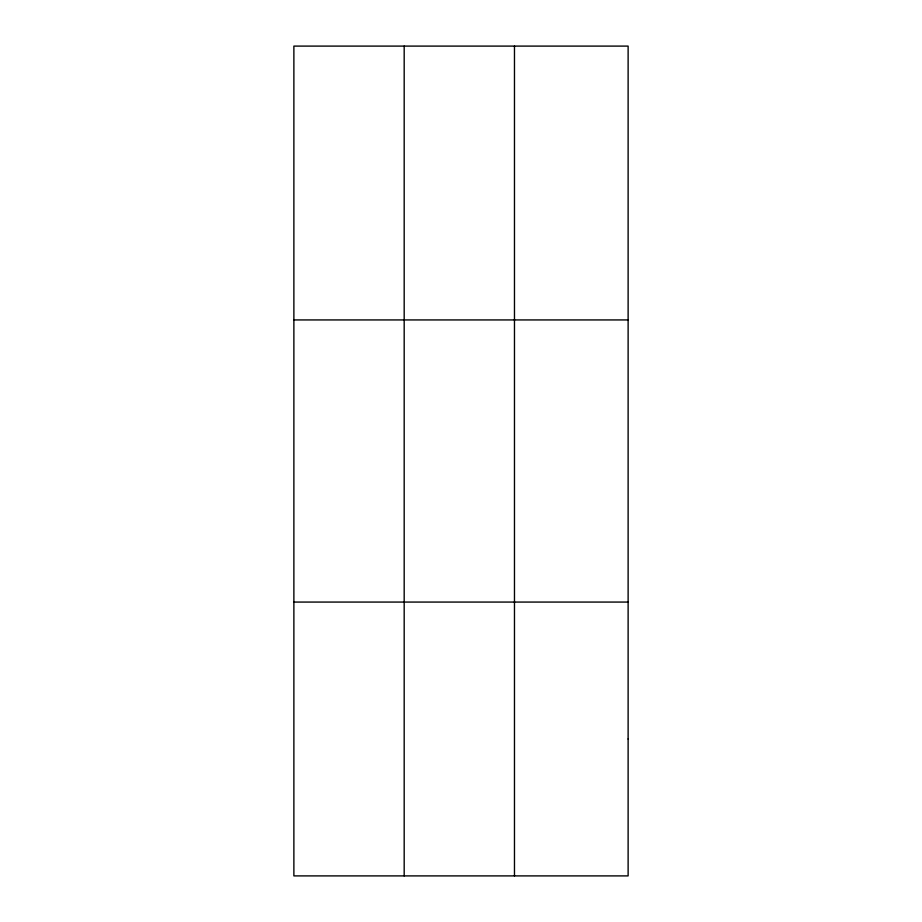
<?xml version="1.0" encoding="UTF-8"?>
<svg xmlns="http://www.w3.org/2000/svg" width="922" height="922" viewBox="0 0 922 922"><rect width="100%" height="100%" fill="white"/><g stroke="black" fill="none" stroke-linecap="round" stroke-linejoin="round"><path stroke-width="1.38" d="M404.182 875.9L404.182 46.1M514.476 875.9L514.476 46.1M293.876 319.934L628.124 319.934M293.876 602.066L628.124 602.066M628.124 738.983L628.124 875.9L293.876 875.9L293.876 46.1L628.124 46.1L628.124 738.983"/></g></svg>
